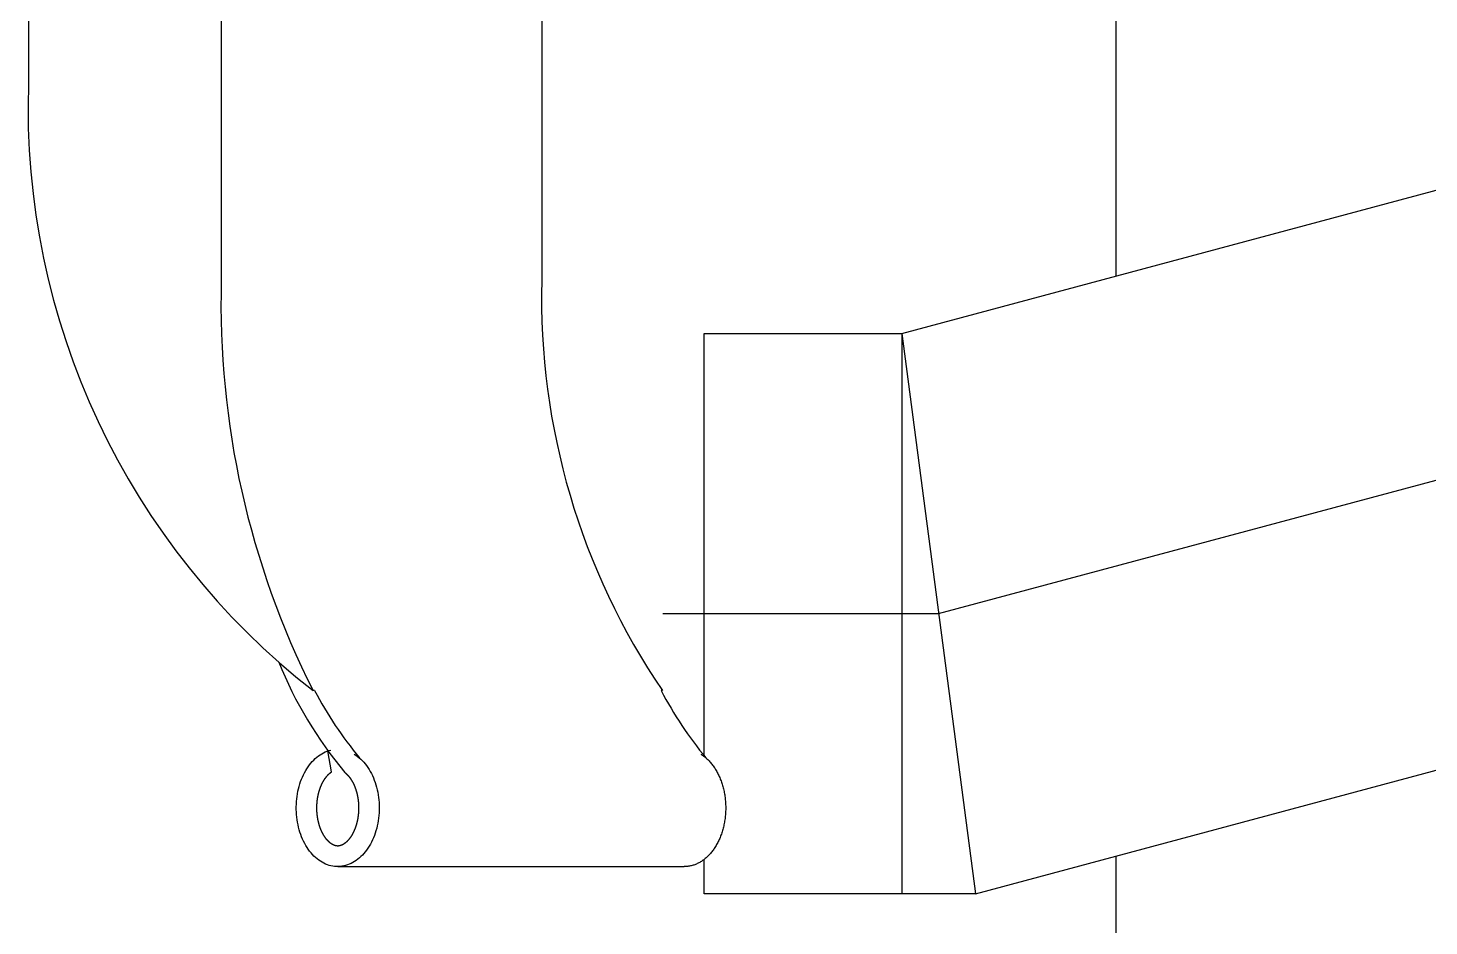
# Model space of a CAD drawing. Extents: x -248 to 886, y -950 to 197.
# Drawn here: x 128 to 196.1, y -420.6 to -377 of the extents above; entities that cross this region are included whole.
import ezdxf

# ---------------------------------------------------------------- set-up
doc = ezdxf.new("R2010")
doc.units = 0
doc.linetypes.add('CENTER', pattern=[50.8, 31.75, -6.35, 6.35, -6.35])
doc.layers.get('0').update_dxf_attribs({"linetype": 'CONTINUOUS'})
doc.layers.add('CENTER', color=1, linetype='CONTINUOUS')

msp = doc.modelspace()

# ---------------------------------------------------------------- linework, layer by layer
at = {"color": 7, "linetype": 'CONTINUOUS'}
for p, q in [((180.9, -389.003), (180.9, -347.083)), ((137.426, -365.683), (137.426, -389.226)), ((152.993, -365.683), (152.993, -389.226)), ((128.057, -376.042), (128.057, -379.683)), ((170.475, -391.796), (222.909, -377.746)), ((160.881, -391.796), (170.475, -391.796)), ((160.881, -412.3), (160.881, -391.796)), ((170.475, -391.796), (174.056, -418.996)), ((170.475, -391.796), (170.475, -418.996)), ((174.056, -418.996), (229.949, -404.019)), ((141.96, -409.138), (141.889, -409.138)), ((158.86, -409.138), (158.789, -409.138)), ((142.783, -413.084), (142.608, -412.063)), ((143.083, -417.683), (159.912, -417.683)), ((160.881, -418.996), (160.881, -417.332)), ((180.9, -688.082), (180.9, -417.162)), ((174.056, -418.996), (160.881, -418.996))]:
    msp.add_line(p, q, dxfattribs=at)
for points in [[(143.885, -412.218, 0), (143.967, -412.271, 0), (144.047, -412.33, 0), (144.125, -412.393, 0), (144.2, -412.461, 0), (144.274, -412.534, 0), (144.345, -412.611, 0), (144.414, -412.693, 0), (144.48, -412.779, 0), (144.543, -412.869, 0), (144.604, -412.963, 0), (144.661, -413.06, 0), (144.715, -413.162, 0), (144.767, -413.266, 0), (144.814, -413.374, 0), (144.858, -413.484, 0), (144.899, -413.597, 0), (144.936, -413.713, 0), (144.97, -413.831, 0), (144.999, -413.951, 0), (145.025, -414.072, 0), (145.047, -414.195, 0), (145.065, -414.32, 0), (145.08, -414.445, 0), (145.09, -414.571, 0), (145.096, -414.698, 0), (145.098, -414.825, 0), (145.097, -414.952, 0), (145.091, -415.079, 0), (145.081, -415.205, 0), (145.067, -415.33, 0), (145.05, -415.455, 0), (145.028, -415.578, 0), (145.003, -415.7, 0), (144.974, -415.82, 0), (144.941, -415.938, 0), (144.904, -416.054, 0), (144.864, -416.168, 0), (144.82, -416.278, 0), (144.773, -416.386, 0), (144.722, -416.491, 0), (144.668, -416.593, 0), (144.611, -416.691, 0), (144.551, -416.785, 0), (144.488, -416.876, 0), (144.422, -416.962, 0), (144.354, -417.045, 0), (144.283, -417.122, 0), (144.21, -417.196, 0), (144.134, -417.264, 0), (144.056, -417.328, 0), (143.977, -417.387, 0), (143.896, -417.441, 0), (143.813, -417.489, 0), (143.728, -417.533, 0), (143.642, -417.571, 0), (143.556, -417.603, 0), (143.468, -417.63, 0), (143.379, -417.652, 0), (143.29, -417.668, 0), (143.201, -417.678, 0), (143.111, -417.682, 0), (143.021, -417.681, 0), (142.932, -417.675, 0), (142.842, -417.662, 0), (142.753, -417.644, 0), (142.665, -417.621, 0), (142.578, -417.592, 0), (142.491, -417.557, 0), (142.406, -417.517, 0), (142.322, -417.472, 0), (142.24, -417.421, 0), (142.159, -417.366, 0), (142.08, -417.305, 0), (142.003, -417.239, 0), (141.929, -417.169, 0), (141.856, -417.094, 0), (141.786, -417.014, 0), (141.719, -416.93, 0), (141.654, -416.842, 0), (141.592, -416.75, 0), (141.533, -416.655, 0), (141.477, -416.555, 0), (141.425, -416.452, 0), (141.375, -416.346, 0), (141.329, -416.237, 0), (141.287, -416.125, 0), (141.248, -416.011, 0), (141.213, -415.894, 0), (141.181, -415.775, 0), (141.153, -415.654, 0), (141.129, -415.532, 0), (141.109, -415.408, 0), (141.093, -415.283, 0), (141.081, -415.158, 0), (141.073, -415.031, 0), (141.068, -414.904, 0), (141.068, -414.777, 0), (141.072, -414.65, 0), (141.08, -414.524, 0), (141.091, -414.398, 0), (141.107, -414.273, 0), (141.127, -414.149, 0), (141.15, -414.026, 0), (141.177, -413.905, 0), (141.209, -413.786, 0), (141.243, -413.669, 0), (141.282, -413.555, 0), (141.324, -413.442, 0), (141.369, -413.333, 0), (141.418, -413.226, 0), (141.471, -413.123, 0), (141.526, -413.023, 0), (141.585, -412.927, 0), (141.646, -412.834, 0), (141.71, -412.746, 0), (141.778, -412.662, 0), (141.847, -412.581, 0), (141.919, -412.506, 0), (141.994, -412.435, 0), (142.07, -412.369, 0), (142.149, -412.307, 0), (142.23, -412.251, 0), (142.312, -412.2, 0), (142.395, -412.154, 0), (142.48, -412.113, 0), (142.567, -412.078, 0), (142.654, -412.048, 0), (142.742, -412.024, 0)], [(160.715, -412.218, 0), (160.754, -412.243, 0), (160.793, -412.269, 0), (160.831, -412.296, 0), (160.869, -412.325, 0), (160.907, -412.354, 0), (160.944, -412.385, 0), (160.981, -412.416, 0), (161.017, -412.449, 0), (161.053, -412.483, 0), (161.088, -412.518, 0), (161.123, -412.554, 0), (161.157, -412.591, 0), (161.19, -412.629, 0), (161.223, -412.668, 0), (161.256, -412.708, 0), (161.287, -412.749, 0), (161.318, -412.791, 0), (161.349, -412.834, 0), (161.379, -412.878, 0), (161.408, -412.923, 0), (161.436, -412.968, 0), (161.464, -413.015, 0), (161.491, -413.062, 0), (161.518, -413.11, 0), (161.543, -413.159, 0), (161.568, -413.209, 0), (161.592, -413.259, 0), (161.616, -413.31, 0), (161.638, -413.362, 0), (161.66, -413.414, 0), (161.681, -413.467, 0), (161.701, -413.521, 0), (161.721, -413.575, 0), (161.739, -413.63, 0), (161.757, -413.686, 0), (161.774, -413.742, 0), (161.79, -413.798, 0), (161.805, -413.855, 0), (161.819, -413.912, 0), (161.833, -413.97, 0), (161.845, -414.028, 0), (161.857, -414.087, 0), (161.868, -414.146, 0), (161.878, -414.205, 0), (161.887, -414.264, 0), (161.895, -414.324, 0), (161.902, -414.384, 0), (161.909, -414.444, 0), (161.914, -414.505, 0), (161.919, -414.565, 0), (161.922, -414.626, 0), (161.925, -414.686, 0), (161.927, -414.747, 0), (161.927, -414.808, 0), (161.927, -414.869, 0), (161.926, -414.93, 0), (161.924, -414.99, 0), (161.922, -415.051, 0), (161.918, -415.112, 0), (161.913, -415.172, 0), (161.908, -415.232, 0), (161.901, -415.293, 0), (161.894, -415.352, 0), (161.885, -415.412, 0), (161.876, -415.472, 0), (161.866, -415.531, 0), (161.855, -415.59, 0), (161.843, -415.648, 0), (161.83, -415.706, 0), (161.817, -415.764, 0), (161.802, -415.821, 0), (161.787, -415.878, 0), (161.771, -415.934, 0), (161.754, -415.99, 0), (161.736, -416.045, 0), (161.717, -416.1, 0), (161.698, -416.154, 0), (161.677, -416.208, 0), (161.656, -416.261, 0), (161.634, -416.313, 0), (161.611, -416.365, 0), (161.588, -416.416, 0), (161.564, -416.466, 0), (161.539, -416.516, 0), (161.513, -416.564, 0), (161.486, -416.612, 0), (161.459, -416.659, 0), (161.431, -416.706, 0), (161.403, -416.751, 0), (161.373, -416.796, 0), (161.343, -416.839, 0), (161.313, -416.882, 0), (161.282, -416.924, 0), (161.25, -416.965, 0), (161.217, -417.004, 0), (161.184, -417.043, 0), (161.15, -417.081, 0), (161.116, -417.118, 0), (161.081, -417.154, 0), (161.046, -417.189, 0), (161.01, -417.222, 0), (160.974, -417.255, 0), (160.937, -417.286, 0), (160.9, -417.317, 0), (160.862, -417.346, 0), (160.824, -417.374, 0), (160.786, -417.401, 0), (160.747, -417.427, 0), (160.707, -417.452, 0), (160.668, -417.475, 0), (160.628, -417.497, 0), (160.587, -417.518, 0), (160.546, -417.538, 0), (160.505, -417.556, 0), (160.464, -417.574, 0), (160.423, -417.59, 0), (160.381, -417.605, 0), (160.339, -417.618, 0), (160.297, -417.63, 0), (160.255, -417.641, 0), (160.212, -417.651, 0), (160.17, -417.659, 0), (160.127, -417.666, 0), (160.084, -417.672, 0), (160.041, -417.677, 0), (159.998, -417.68, 0), (159.955, -417.682, 0), (159.912, -417.683, 0)]]:
    msp.add_polyline3d(points, dxfattribs=at)
at = {"color": 7}
msp.add_polyline3d([(143.429, -413.116, 0), (143.433, -413.119, 0), (143.437, -413.123, 0), (143.441, -413.126, 0), (143.446, -413.129, 0), (143.45, -413.132, 0), (143.454, -413.136, 0), (143.458, -413.139, 0), (143.462, -413.142, 0), (143.466, -413.146, 0), (143.47, -413.149, 0), (143.475, -413.153, 0), (143.479, -413.157, 0), (143.483, -413.16, 0), (143.487, -413.164, 0), (143.492, -413.168, 0), (143.496, -413.171, 0), (143.5, -413.175, 0), (143.504, -413.179, 0), (143.509, -413.183, 0), (143.513, -413.187, 0), (143.517, -413.191, 0), (143.521, -413.195, 0), (143.526, -413.199, 0), (143.53, -413.203, 0), (143.534, -413.208, 0), (143.538, -413.212, 0), (143.543, -413.216, 0), (143.547, -413.221, 0), (143.551, -413.225, 0), (143.556, -413.229, 0), (143.56, -413.234, 0), (143.564, -413.239, 0), (143.568, -413.243, 0), (143.573, -413.248, 0), (143.577, -413.252, 0), (143.581, -413.257, 0), (143.586, -413.262, 0), (143.59, -413.267, 0), (143.594, -413.272, 0), (143.599, -413.277, 0), (143.603, -413.282, 0), (143.607, -413.287, 0), (143.612, -413.292, 0), (143.616, -413.297, 0), (143.62, -413.302, 0), (143.624, -413.307, 0), (143.629, -413.312, 0), (143.633, -413.318, 0), (143.637, -413.323, 0), (143.642, -413.328, 0), (143.646, -413.334, 0), (143.65, -413.339, 0), (143.654, -413.345, 0), (143.659, -413.35, 0), (143.663, -413.356, 0), (143.667, -413.362, 0), (143.672, -413.367, 0), (143.676, -413.373, 0), (143.68, -413.379, 0), (143.684, -413.385, 0), (143.688, -413.391, 0), (143.693, -413.397, 0), (143.697, -413.402, 0), (143.701, -413.409, 0), (143.705, -413.415, 0), (143.709, -413.421, 0), (143.714, -413.427, 0), (143.718, -413.433, 0), (143.722, -413.439, 0), (143.726, -413.446, 0), (143.73, -413.452, 0), (143.734, -413.458, 0), (143.739, -413.465, 0), (143.743, -413.471, 0), (143.747, -413.478, 0), (143.751, -413.485, 0), (143.755, -413.491, 0), (143.759, -413.498, 0), (143.763, -413.505, 0), (143.767, -413.511, 0), (143.771, -413.518, 0), (143.775, -413.525, 0), (143.779, -413.532, 0), (143.783, -413.539, 0), (143.787, -413.546, 0), (143.791, -413.553, 0), (143.795, -413.56, 0), (143.799, -413.567, 0), (143.803, -413.574, 0), (143.806, -413.581, 0), (143.81, -413.589, 0), (143.814, -413.596, 0), (143.818, -413.603, 0), (143.822, -413.611, 0), (143.826, -413.618, 0), (143.829, -413.625, 0), (143.833, -413.633, 0), (143.837, -413.64, 0), (143.841, -413.648, 0), (143.844, -413.656, 0), (143.848, -413.663, 0), (143.852, -413.671, 0), (143.855, -413.679, 0), (143.859, -413.686, 0), (143.863, -413.694, 0), (143.866, -413.702, 0), (143.87, -413.71, 0), (143.873, -413.718, 0), (143.877, -413.726, 0), (143.88, -413.734, 0), (143.884, -413.742, 0), (143.887, -413.75, 0), (143.891, -413.758, 0), (143.894, -413.766, 0), (143.898, -413.774, 0), (143.901, -413.782, 0), (143.904, -413.791, 0), (143.908, -413.799, 0), (143.911, -413.807, 0), (143.914, -413.816, 0), (143.918, -413.824, 0), (143.921, -413.832, 0), (143.924, -413.841, 0), (143.927, -413.849, 0), (143.93, -413.858, 0), (143.934, -413.866, 0), (143.937, -413.875, 0), (143.94, -413.884, 0), (143.943, -413.892, 0), (143.946, -413.901, 0), (143.949, -413.91, 0), (143.952, -413.918, 0), (143.955, -413.927, 0), (143.958, -413.936, 0), (143.961, -413.945, 0), (143.964, -413.954, 0), (143.967, -413.962, 0), (143.969, -413.971, 0), (143.972, -413.98, 0), (143.975, -413.989, 0), (143.978, -413.998, 0), (143.981, -414.007, 0), (143.983, -414.016, 0), (143.986, -414.026, 0), (143.989, -414.035, 0), (143.991, -414.044, 0), (143.994, -414.053, 0), (143.996, -414.062, 0), (143.999, -414.071, 0), (144.001, -414.081, 0), (144.004, -414.09, 0), (144.006, -414.099, 0), (144.009, -414.109, 0), (144.011, -414.118, 0), (144.013, -414.127, 0), (144.016, -414.137, 0), (144.018, -414.146, 0), (144.02, -414.156, 0), (144.023, -414.165, 0), (144.025, -414.175, 0), (144.027, -414.184, 0), (144.029, -414.194, 0), (144.031, -414.203, 0), (144.033, -414.213, 0), (144.035, -414.222, 0), (144.037, -414.232, 0), (144.039, -414.242, 0), (144.041, -414.251, 0), (144.043, -414.261, 0), (144.045, -414.271, 0), (144.047, -414.281, 0), (144.049, -414.29, 0), (144.05, -414.3, 0), (144.052, -414.31, 0), (144.054, -414.32, 0), (144.056, -414.329, 0), (144.057, -414.339, 0), (144.059, -414.349, 0), (144.061, -414.359, 0), (144.062, -414.369, 0), (144.064, -414.379, 0), (144.065, -414.389, 0), (144.067, -414.399, 0), (144.068, -414.409, 0), (144.07, -414.419, 0), (144.071, -414.429, 0), (144.072, -414.439, 0), (144.074, -414.449, 0), (144.075, -414.459, 0), (144.076, -414.469, 0), (144.077, -414.479, 0), (144.079, -414.489, 0), (144.08, -414.499, 0), (144.081, -414.509, 0), (144.082, -414.519, 0), (144.083, -414.529, 0), (144.084, -414.539, 0), (144.085, -414.549, 0), (144.086, -414.559, 0), (144.087, -414.57, 0), (144.088, -414.58, 0), (144.088, -414.59, 0), (144.089, -414.6, 0), (144.09, -414.61, 0), (144.091, -414.62, 0), (144.092, -414.631, 0), (144.092, -414.641, 0), (144.093, -414.651, 0), (144.093, -414.661, 0), (144.094, -414.671, 0), (144.095, -414.682, 0), (144.095, -414.692, 0), (144.095, -414.702, 0), (144.096, -414.712, 0), (144.096, -414.723, 0), (144.097, -414.733, 0), (144.097, -414.743, 0), (144.097, -414.753, 0), (144.098, -414.763, 0), (144.098, -414.774, 0), (144.098, -414.784, 0), (144.098, -414.794, 0), (144.098, -414.805, 0), (144.098, -414.815, 0), (144.098, -414.825, 0), (144.098, -414.835, 0), (144.098, -414.846, 0), (144.098, -414.856, 0), (144.098, -414.866, 0), (144.098, -414.876, 0), (144.098, -414.887, 0), (144.097, -414.897, 0), (144.097, -414.907, 0), (144.097, -414.917, 0), (144.097, -414.928, 0), (144.096, -414.938, 0), (144.096, -414.948, 0), (144.095, -414.958, 0), (144.095, -414.969, 0), (144.095, -414.979, 0), (144.094, -414.989, 0), (144.093, -414.999, 0), (144.093, -415.009, 0), (144.092, -415.02, 0), (144.092, -415.03, 0), (144.091, -415.04, 0), (144.09, -415.05, 0), (144.089, -415.06, 0), (144.089, -415.071, 0), (144.088, -415.081, 0), (144.087, -415.091, 0), (144.086, -415.101, 0), (144.085, -415.111, 0), (144.084, -415.121, 0), (144.083, -415.131, 0), (144.082, -415.141, 0), (144.081, -415.152, 0), (144.08, -415.162, 0), (144.079, -415.172, 0), (144.078, -415.182, 0), (144.076, -415.192, 0), (144.075, -415.202, 0), (144.074, -415.212, 0), (144.073, -415.222, 0), (144.071, -415.232, 0), (144.07, -415.242, 0), (144.069, -415.252, 0), (144.067, -415.262, 0), (144.066, -415.272, 0), (144.064, -415.282, 0), (144.063, -415.292, 0), (144.061, -415.301, 0), (144.06, -415.311, 0), (144.058, -415.321, 0), (144.056, -415.331, 0), (144.055, -415.341, 0), (144.053, -415.351, 0), (144.051, -415.36, 0), (144.049, -415.37, 0), (144.048, -415.38, 0), (144.046, -415.39, 0), (144.044, -415.399, 0), (144.042, -415.409, 0), (144.04, -415.419, 0), (144.038, -415.429, 0), (144.036, -415.438, 0), (144.034, -415.448, 0), (144.032, -415.457, 0), (144.03, -415.467, 0), (144.028, -415.477, 0), (144.026, -415.486, 0), (144.023, -415.496, 0), (144.021, -415.505, 0), (144.019, -415.515, 0), (144.017, -415.524, 0), (144.014, -415.533, 0), (144.012, -415.543, 0), (144.01, -415.552, 0), (144.007, -415.562, 0), (144.005, -415.571, 0), (144.003, -415.58, 0), (144, -415.589, 0), (143.998, -415.599, 0), (143.995, -415.608, 0), (143.992, -415.617, 0), (143.99, -415.626, 0), (143.987, -415.635, 0), (143.985, -415.645, 0), (143.982, -415.654, 0), (143.979, -415.663, 0), (143.976, -415.672, 0), (143.974, -415.681, 0), (143.971, -415.69, 0), (143.968, -415.699, 0), (143.965, -415.707, 0), (143.962, -415.716, 0), (143.959, -415.725, 0), (143.956, -415.734, 0), (143.953, -415.743, 0), (143.95, -415.752, 0), (143.947, -415.76, 0), (143.944, -415.769, 0), (143.941, -415.778, 0), (143.938, -415.786, 0), (143.935, -415.795, 0), (143.932, -415.803, 0), (143.929, -415.812, 0), (143.926, -415.82, 0), (143.922, -415.829, 0), (143.919, -415.837, 0), (143.916, -415.846, 0), (143.913, -415.854, 0), (143.909, -415.862, 0), (143.906, -415.87, 0), (143.903, -415.879, 0), (143.899, -415.887, 0), (143.896, -415.895, 0), (143.892, -415.903, 0), (143.889, -415.911, 0), (143.885, -415.919, 0), (143.882, -415.927, 0), (143.878, -415.935, 0), (143.875, -415.943, 0), (143.871, -415.951, 0), (143.868, -415.959, 0), (143.864, -415.967, 0), (143.861, -415.975, 0), (143.857, -415.983, 0), (143.853, -415.99, 0), (143.85, -415.998, 0), (143.846, -416.006, 0), (143.842, -416.013, 0), (143.838, -416.021, 0), (143.835, -416.028, 0), (143.831, -416.036, 0), (143.827, -416.043, 0), (143.823, -416.051, 0), (143.82, -416.058, 0), (143.816, -416.065, 0), (143.812, -416.073, 0), (143.808, -416.08, 0), (143.804, -416.087, 0), (143.8, -416.094, 0), (143.796, -416.101, 0), (143.792, -416.108, 0), (143.789, -416.116, 0), (143.785, -416.123, 0), (143.781, -416.13, 0), (143.777, -416.136, 0), (143.773, -416.143, 0), (143.769, -416.15, 0), (143.765, -416.157, 0), (143.761, -416.164, 0), (143.757, -416.17, 0), (143.752, -416.177, 0), (143.748, -416.184, 0), (143.744, -416.19, 0), (143.74, -416.197, 0), (143.736, -416.203, 0), (143.732, -416.21, 0), (143.728, -416.216, 0), (143.724, -416.223, 0), (143.72, -416.229, 0), (143.716, -416.235, 0), (143.711, -416.241, 0), (143.707, -416.248, 0), (143.703, -416.254, 0), (143.699, -416.26, 0), (143.695, -416.266, 0), (143.69, -416.272, 0), (143.686, -416.278, 0), (143.682, -416.284, 0), (143.678, -416.289, 0), (143.674, -416.295, 0), (143.669, -416.301, 0), (143.665, -416.307, 0), (143.661, -416.312, 0), (143.657, -416.318, 0), (143.652, -416.324, 0), (143.648, -416.329, 0), (143.644, -416.335, 0), (143.639, -416.34, 0), (143.635, -416.345, 0), (143.631, -416.351, 0), (143.627, -416.356, 0), (143.622, -416.361, 0), (143.618, -416.366, 0), (143.614, -416.372, 0), (143.609, -416.377, 0), (143.605, -416.382, 0), (143.601, -416.387, 0), (143.596, -416.392, 0), (143.592, -416.397, 0), (143.588, -416.401, 0), (143.584, -416.406, 0), (143.579, -416.411, 0), (143.575, -416.416, 0), (143.571, -416.42, 0), (143.566, -416.425, 0), (143.562, -416.429, 0), (143.558, -416.434, 0), (143.553, -416.438, 0), (143.549, -416.443, 0), (143.545, -416.447, 0), (143.541, -416.451, 0), (143.536, -416.456, 0), (143.532, -416.46, 0), (143.528, -416.464, 0), (143.524, -416.468, 0), (143.519, -416.472, 0), (143.515, -416.476, 0), (143.511, -416.48, 0), (143.507, -416.484, 0), (143.502, -416.488, 0), (143.498, -416.492, 0), (143.494, -416.496, 0), (143.49, -416.499, 0), (143.485, -416.503, 0), (143.481, -416.507, 0), (143.477, -416.51, 0), (143.473, -416.514, 0), (143.469, -416.518, 0), (143.464, -416.521, 0), (143.46, -416.524, 0), (143.456, -416.528, 0), (143.452, -416.531, 0), (143.448, -416.534, 0), (143.444, -416.538, 0), (143.44, -416.541, 0), (143.435, -416.544, 0), (143.431, -416.547, 0), (143.427, -416.55, 0), (143.423, -416.553, 0), (143.419, -416.556, 0), (143.415, -416.559, 0), (143.411, -416.562, 0), (143.407, -416.565, 0), (143.403, -416.568, 0), (143.399, -416.571, 0), (143.395, -416.574, 0), (143.391, -416.576, 0), (143.387, -416.579, 0), (143.383, -416.582, 0), (143.379, -416.584, 0), (143.375, -416.587, 0), (143.371, -416.589, 0), (143.367, -416.592, 0), (143.363, -416.594, 0), (143.36, -416.596, 0), (143.356, -416.599, 0), (143.352, -416.601, 0), (143.348, -416.603, 0), (143.344, -416.606, 0), (143.34, -416.608, 0), (143.337, -416.61, 0), (143.333, -416.612, 0), (143.329, -416.614, 0), (143.325, -416.616, 0), (143.322, -416.618, 0), (143.318, -416.62, 0), (143.314, -416.622, 0), (143.311, -416.624, 0), (143.307, -416.626, 0), (143.303, -416.627, 0), (143.3, -416.629, 0), (143.296, -416.631, 0), (143.292, -416.633, 0), (143.289, -416.634, 0), (143.285, -416.636, 0), (143.282, -416.638, 0), (143.278, -416.639, 0), (143.275, -416.641, 0), (143.271, -416.642, 0), (143.268, -416.644, 0), (143.264, -416.645, 0), (143.261, -416.646, 0), (143.258, -416.648, 0), (143.254, -416.649, 0), (143.251, -416.65, 0), (143.248, -416.652, 0), (143.244, -416.653, 0), (143.241, -416.654, 0), (143.238, -416.655, 0), (143.234, -416.657, 0), (143.231, -416.658, 0), (143.228, -416.659, 0), (143.224, -416.66, 0), (143.221, -416.661, 0), (143.218, -416.662, 0), (143.215, -416.663, 0), (143.212, -416.664, 0), (143.208, -416.665, 0), (143.205, -416.666, 0), (143.202, -416.667, 0), (143.199, -416.668, 0), (143.196, -416.668, 0), (143.193, -416.669, 0), (143.189, -416.67, 0), (143.186, -416.671, 0), (143.183, -416.671, 0), (143.18, -416.672, 0), (143.177, -416.673, 0), (143.174, -416.673, 0), (143.171, -416.674, 0), (143.168, -416.675, 0), (143.165, -416.675, 0), (143.162, -416.676, 0), (143.159, -416.676, 0), (143.156, -416.677, 0), (143.153, -416.677, 0), (143.15, -416.678, 0), (143.147, -416.678, 0), (143.144, -416.679, 0), (143.141, -416.679, 0), (143.138, -416.679, 0), (143.135, -416.68, 0), (143.132, -416.68, 0), (143.129, -416.68, 0), (143.126, -416.681, 0), (143.123, -416.681, 0), (143.12, -416.681, 0), (143.117, -416.681, 0), (143.114, -416.682, 0), (143.111, -416.682, 0), (143.108, -416.682, 0), (143.106, -416.682, 0), (143.103, -416.682, 0), (143.1, -416.682, 0), (143.097, -416.683, 0), (143.094, -416.683, 0), (143.091, -416.683, 0), (143.088, -416.683, 0), (143.085, -416.683, 0), (143.082, -416.683, 0), (143.08, -416.683, 0), (143.077, -416.683, 0), (143.074, -416.683, 0), (143.071, -416.683, 0), (143.068, -416.682, 0), (143.065, -416.682, 0), (143.062, -416.682, 0), (143.059, -416.682, 0), (143.056, -416.682, 0), (143.053, -416.682, 0), (143.051, -416.682, 0), (143.048, -416.681, 0), (143.045, -416.681, 0), (143.042, -416.681, 0), (143.039, -416.681, 0), (143.036, -416.68, 0), (143.033, -416.68, 0), (143.03, -416.68, 0), (143.027, -416.679, 0), (143.024, -416.679, 0), (143.021, -416.678, 0), (143.018, -416.678, 0), (143.015, -416.678, 0), (143.012, -416.677, 0), (143.009, -416.677, 0), (143.006, -416.676, 0), (143.003, -416.675, 0), (143, -416.675, 0), (142.997, -416.674, 0), (142.994, -416.674, 0), (142.991, -416.673, 0), (142.988, -416.672, 0), (142.985, -416.672, 0), (142.982, -416.671, 0), (142.979, -416.67, 0), (142.976, -416.669, 0), (142.972, -416.669, 0), (142.969, -416.668, 0), (142.966, -416.667, 0), (142.963, -416.666, 0), (142.96, -416.665, 0), (142.957, -416.664, 0), (142.953, -416.663, 0), (142.95, -416.662, 0), (142.947, -416.661, 0), (142.944, -416.66, 0), (142.94, -416.659, 0), (142.937, -416.658, 0), (142.934, -416.657, 0), (142.931, -416.656, 0), (142.927, -416.655, 0), (142.924, -416.654, 0), (142.921, -416.652, 0), (142.917, -416.651, 0), (142.914, -416.65, 0), (142.911, -416.648, 0), (142.907, -416.647, 0), (142.904, -416.646, 0), (142.9, -416.644, 0), (142.897, -416.643, 0), (142.893, -416.641, 0), (142.89, -416.64, 0), (142.886, -416.638, 0), (142.883, -416.637, 0), (142.879, -416.635, 0), (142.876, -416.634, 0), (142.872, -416.632, 0), (142.868, -416.63, 0), (142.865, -416.628, 0), (142.861, -416.627, 0), (142.857, -416.625, 0), (142.854, -416.623, 0), (142.85, -416.621, 0), (142.846, -416.619, 0), (142.843, -416.617, 0), (142.839, -416.615, 0), (142.835, -416.613, 0), (142.831, -416.611, 0), (142.828, -416.609, 0), (142.824, -416.607, 0), (142.82, -416.605, 0), (142.816, -416.602, 0), (142.812, -416.6, 0), (142.809, -416.598, 0), (142.805, -416.595, 0), (142.801, -416.593, 0), (142.797, -416.591, 0), (142.793, -416.588, 0), (142.789, -416.586, 0), (142.785, -416.583, 0), (142.781, -416.58, 0), (142.777, -416.578, 0), (142.773, -416.575, 0), (142.769, -416.572, 0), (142.765, -416.57, 0), (142.761, -416.567, 0), (142.757, -416.564, 0), (142.753, -416.561, 0), (142.749, -416.558, 0), (142.745, -416.555, 0), (142.741, -416.552, 0), (142.737, -416.549, 0), (142.733, -416.546, 0), (142.729, -416.543, 0), (142.725, -416.54, 0), (142.721, -416.537, 0), (142.717, -416.533, 0), (142.712, -416.53, 0), (142.708, -416.527, 0), (142.704, -416.523, 0), (142.7, -416.52, 0), (142.696, -416.516, 0), (142.692, -416.513, 0), (142.687, -416.509, 0), (142.683, -416.505, 0), (142.679, -416.502, 0), (142.675, -416.498, 0), (142.671, -416.494, 0), (142.666, -416.49, 0), (142.662, -416.487, 0), (142.658, -416.483, 0), (142.654, -416.479, 0), (142.649, -416.475, 0), (142.645, -416.471, 0), (142.641, -416.467, 0), (142.637, -416.462, 0), (142.632, -416.458, 0), (142.628, -416.454, 0), (142.624, -416.45, 0), (142.619, -416.445, 0), (142.615, -416.441, 0), (142.611, -416.436, 0), (142.606, -416.432, 0), (142.602, -416.427, 0), (142.598, -416.423, 0), (142.594, -416.418, 0), (142.589, -416.413, 0), (142.585, -416.409, 0), (142.581, -416.404, 0), (142.576, -416.399, 0), (142.572, -416.394, 0), (142.568, -416.389, 0), (142.563, -416.384, 0), (142.559, -416.379, 0), (142.555, -416.374, 0), (142.55, -416.369, 0), (142.546, -416.364, 0), (142.542, -416.359, 0), (142.538, -416.354, 0), (142.533, -416.348, 0), (142.529, -416.343, 0), (142.525, -416.338, 0), (142.52, -416.332, 0), (142.516, -416.327, 0), (142.512, -416.321, 0), (142.508, -416.316, 0), (142.503, -416.31, 0), (142.499, -416.304, 0), (142.495, -416.299, 0), (142.491, -416.293, 0), (142.486, -416.287, 0), (142.482, -416.281, 0), (142.478, -416.275, 0), (142.474, -416.269, 0), (142.469, -416.263, 0), (142.465, -416.257, 0), (142.461, -416.251, 0), (142.457, -416.245, 0), (142.453, -416.239, 0), (142.449, -416.233, 0), (142.444, -416.226, 0), (142.44, -416.22, 0), (142.436, -416.214, 0), (142.432, -416.207, 0), (142.428, -416.201, 0), (142.424, -416.194, 0), (142.42, -416.188, 0), (142.416, -416.181, 0), (142.411, -416.175, 0), (142.407, -416.168, 0), (142.403, -416.161, 0), (142.399, -416.154, 0), (142.395, -416.148, 0), (142.391, -416.141, 0), (142.387, -416.134, 0), (142.383, -416.127, 0), (142.379, -416.12, 0), (142.375, -416.113, 0), (142.372, -416.106, 0), (142.368, -416.099, 0), (142.364, -416.092, 0), (142.36, -416.084, 0), (142.356, -416.077, 0), (142.352, -416.07, 0), (142.348, -416.063, 0), (142.345, -416.055, 0), (142.341, -416.048, 0), (142.337, -416.04, 0), (142.333, -416.033, 0), (142.329, -416.025, 0), (142.326, -416.018, 0), (142.322, -416.01, 0), (142.318, -416.002, 0), (142.315, -415.995, 0), (142.311, -415.987, 0), (142.307, -415.979, 0), (142.304, -415.971, 0), (142.3, -415.964, 0), (142.297, -415.956, 0), (142.293, -415.948, 0), (142.29, -415.94, 0), (142.286, -415.932, 0), (142.283, -415.924, 0), (142.279, -415.916, 0), (142.276, -415.908, 0), (142.272, -415.9, 0), (142.269, -415.891, 0), (142.266, -415.883, 0), (142.262, -415.875, 0), (142.259, -415.867, 0), (142.256, -415.858, 0), (142.252, -415.85, 0), (142.249, -415.842, 0), (142.246, -415.833, 0), (142.243, -415.825, 0), (142.239, -415.816, 0), (142.236, -415.808, 0), (142.233, -415.799, 0), (142.23, -415.791, 0), (142.227, -415.782, 0), (142.224, -415.773, 0), (142.221, -415.765, 0), (142.218, -415.756, 0), (142.215, -415.747, 0), (142.212, -415.739, 0), (142.209, -415.73, 0), (142.206, -415.721, 0), (142.203, -415.712, 0), (142.2, -415.703, 0), (142.197, -415.694, 0), (142.194, -415.685, 0), (142.192, -415.676, 0), (142.189, -415.667, 0), (142.186, -415.658, 0), (142.183, -415.649, 0), (142.181, -415.64, 0), (142.178, -415.631, 0), (142.175, -415.622, 0), (142.173, -415.613, 0), (142.17, -415.604, 0), (142.168, -415.594, 0), (142.165, -415.585, 0), (142.163, -415.576, 0), (142.16, -415.567, 0), (142.158, -415.557, 0), (142.155, -415.548, 0), (142.153, -415.538, 0), (142.151, -415.529, 0), (142.148, -415.52, 0), (142.146, -415.51, 0), (142.144, -415.501, 0), (142.142, -415.491, 0), (142.139, -415.482, 0), (142.137, -415.472, 0), (142.135, -415.463, 0), (142.133, -415.453, 0), (142.131, -415.443, 0), (142.129, -415.434, 0), (142.127, -415.424, 0), (142.125, -415.415, 0), (142.123, -415.405, 0), (142.121, -415.395, 0), (142.119, -415.385, 0), (142.117, -415.376, 0), (142.116, -415.366, 0), (142.114, -415.356, 0), (142.112, -415.346, 0), (142.11, -415.337, 0), (142.109, -415.327, 0), (142.107, -415.317, 0), (142.105, -415.307, 0), (142.104, -415.297, 0), (142.102, -415.287, 0), (142.101, -415.277, 0), (142.099, -415.267, 0), (142.098, -415.257, 0), (142.097, -415.247, 0), (142.095, -415.237, 0), (142.094, -415.227, 0), (142.093, -415.217, 0), (142.091, -415.207, 0), (142.09, -415.197, 0), (142.089, -415.187, 0), (142.088, -415.177, 0), (142.087, -415.167, 0), (142.086, -415.157, 0), (142.084, -415.147, 0), (142.083, -415.137, 0), (142.082, -415.127, 0), (142.081, -415.117, 0), (142.081, -415.107, 0), (142.08, -415.096, 0), (142.079, -415.086, 0), (142.078, -415.076, 0), (142.077, -415.066, 0), (142.076, -415.056, 0), (142.076, -415.046, 0), (142.075, -415.035, 0), (142.074, -415.025, 0), (142.074, -415.015, 0), (142.073, -415.005, 0), (142.073, -414.995, 0), (142.072, -414.984, 0), (142.071, -414.974, 0), (142.071, -414.964, 0), (142.071, -414.954, 0), (142.07, -414.943, 0), (142.07, -414.933, 0), (142.07, -414.923, 0), (142.069, -414.913, 0), (142.069, -414.902, 0), (142.069, -414.892, 0), (142.069, -414.882, 0), (142.068, -414.872, 0), (142.068, -414.861, 0), (142.068, -414.851, 0), (142.068, -414.841, 0), (142.068, -414.831, 0), (142.068, -414.82, 0), (142.068, -414.81, 0), (142.068, -414.8, 0), (142.068, -414.79, 0), (142.069, -414.779, 0), (142.069, -414.769, 0), (142.069, -414.759, 0), (142.069, -414.749, 0), (142.07, -414.738, 0), (142.07, -414.728, 0), (142.07, -414.718, 0), (142.071, -414.708, 0), (142.071, -414.697, 0), (142.072, -414.687, 0), (142.072, -414.677, 0), (142.073, -414.667, 0), (142.073, -414.656, 0), (142.074, -414.646, 0), (142.074, -414.636, 0), (142.075, -414.626, 0), (142.076, -414.616, 0), (142.076, -414.606, 0), (142.077, -414.595, 0), (142.078, -414.585, 0), (142.079, -414.575, 0), (142.08, -414.565, 0), (142.081, -414.555, 0), (142.082, -414.545, 0), (142.083, -414.535, 0), (142.084, -414.524, 0), (142.085, -414.514, 0), (142.086, -414.504, 0), (142.087, -414.494, 0), (142.088, -414.484, 0), (142.089, -414.474, 0), (142.09, -414.464, 0), (142.092, -414.454, 0), (142.093, -414.444, 0), (142.094, -414.434, 0), (142.096, -414.424, 0), (142.097, -414.414, 0), (142.098, -414.404, 0), (142.1, -414.394, 0), (142.101, -414.384, 0), (142.103, -414.374, 0), (142.105, -414.364, 0), (142.106, -414.355, 0), (142.108, -414.345, 0), (142.109, -414.335, 0), (142.111, -414.325, 0), (142.113, -414.315, 0), (142.115, -414.305, 0), (142.116, -414.296, 0), (142.118, -414.286, 0), (142.12, -414.276, 0), (142.122, -414.266, 0), (142.124, -414.257, 0), (142.126, -414.247, 0), (142.128, -414.237, 0), (142.13, -414.228, 0), (142.132, -414.218, 0), (142.134, -414.209, 0), (142.136, -414.199, 0), (142.138, -414.189, 0), (142.14, -414.18, 0), (142.143, -414.17, 0), (142.145, -414.161, 0), (142.147, -414.151, 0), (142.149, -414.142, 0), (142.152, -414.133, 0), (142.154, -414.123, 0), (142.156, -414.114, 0), (142.159, -414.105, 0), (142.161, -414.095, 0), (142.164, -414.086, 0), (142.166, -414.077, 0), (142.169, -414.067, 0), (142.171, -414.058, 0), (142.174, -414.049, 0), (142.177, -414.04, 0), (142.179, -414.031, 0), (142.182, -414.022, 0), (142.185, -414.013, 0), (142.187, -414.003, 0), (142.19, -413.994, 0), (142.193, -413.985, 0), (142.196, -413.976, 0), (142.198, -413.968, 0), (142.201, -413.959, 0), (142.204, -413.95, 0), (142.207, -413.941, 0), (142.21, -413.932, 0), (142.213, -413.923, 0), (142.216, -413.915, 0), (142.219, -413.906, 0), (142.222, -413.897, 0), (142.225, -413.888, 0), (142.228, -413.88, 0), (142.231, -413.871, 0), (142.234, -413.863, 0), (142.237, -413.854, 0), (142.24, -413.846, 0), (142.244, -413.837, 0), (142.247, -413.829, 0), (142.25, -413.82, 0), (142.253, -413.812, 0), (142.257, -413.804, 0), (142.26, -413.795, 0), (142.263, -413.787, 0), (142.267, -413.779, 0), (142.27, -413.771, 0), (142.273, -413.762, 0), (142.277, -413.754, 0), (142.28, -413.746, 0), (142.284, -413.738, 0), (142.287, -413.73, 0), (142.291, -413.722, 0), (142.294, -413.714, 0), (142.298, -413.706, 0), (142.301, -413.698, 0), (142.305, -413.691, 0), (142.309, -413.683, 0), (142.312, -413.675, 0), (142.316, -413.667, 0), (142.32, -413.66, 0), (142.323, -413.652, 0), (142.327, -413.644, 0), (142.331, -413.637, 0), (142.335, -413.629, 0), (142.338, -413.622, 0), (142.342, -413.615, 0), (142.346, -413.607, 0), (142.35, -413.6, 0), (142.354, -413.593, 0), (142.357, -413.585, 0), (142.361, -413.578, 0), (142.365, -413.571, 0), (142.369, -413.564, 0), (142.373, -413.557, 0), (142.377, -413.55, 0), (142.381, -413.543, 0), (142.385, -413.536, 0), (142.389, -413.529, 0), (142.393, -413.522, 0), (142.397, -413.515, 0), (142.401, -413.508, 0), (142.405, -413.502, 0), (142.409, -413.495, 0), (142.413, -413.488, 0), (142.417, -413.482, 0), (142.421, -413.475, 0), (142.425, -413.469, 0), (142.43, -413.462, 0), (142.434, -413.456, 0), (142.438, -413.45, 0), (142.442, -413.443, 0), (142.446, -413.437, 0), (142.45, -413.431, 0), (142.454, -413.425, 0), (142.459, -413.418, 0), (142.463, -413.412, 0), (142.467, -413.406, 0), (142.471, -413.4, 0), (142.475, -413.394, 0), (142.48, -413.388, 0), (142.484, -413.383, 0), (142.488, -413.377, 0), (142.492, -413.371, 0), (142.497, -413.365, 0), (142.501, -413.36, 0), (142.505, -413.354, 0), (142.509, -413.348, 0), (142.514, -413.343, 0), (142.518, -413.337, 0), (142.522, -413.332, 0), (142.526, -413.326, 0), (142.531, -413.321, 0), (142.535, -413.316, 0), (142.539, -413.31, 0), (142.544, -413.305, 0), (142.548, -413.3, 0), (142.552, -413.295, 0), (142.557, -413.29, 0), (142.561, -413.285, 0), (142.565, -413.28, 0), (142.569, -413.275, 0), (142.574, -413.27, 0), (142.578, -413.265, 0), (142.582, -413.26, 0), (142.587, -413.255, 0), (142.591, -413.251, 0), (142.595, -413.246, 0), (142.6, -413.241, 0), (142.604, -413.237, 0), (142.608, -413.232, 0), (142.612, -413.228, 0), (142.617, -413.223, 0), (142.621, -413.219, 0), (142.625, -413.215, 0), (142.63, -413.21, 0), (142.634, -413.206, 0), (142.638, -413.202, 0), (142.642, -413.198, 0), (142.647, -413.194, 0), (142.651, -413.19, 0), (142.655, -413.185, 0), (142.66, -413.181, 0), (142.664, -413.178, 0), (142.668, -413.174, 0), (142.672, -413.17, 0), (142.676, -413.166, 0), (142.681, -413.162, 0), (142.685, -413.159, 0), (142.689, -413.155, 0), (142.693, -413.151, 0), (142.698, -413.148, 0), (142.702, -413.144, 0), (142.706, -413.141, 0), (142.71, -413.137, 0), (142.714, -413.134, 0), (142.718, -413.131, 0), (142.722, -413.127, 0), (142.727, -413.124, 0), (142.731, -413.121, 0), (142.735, -413.118, 0), (142.739, -413.115, 0), (142.743, -413.112, 0), (142.747, -413.109, 0), (142.751, -413.106, 0), (142.755, -413.103, 0), (142.759, -413.1, 0), (142.763, -413.097, 0), (142.767, -413.095, 0), (142.771, -413.092, 0), (142.775, -413.089, 0), (142.779, -413.086, 0), (142.783, -413.084, 0)], dxfattribs=at)
at = {"color": 7, "linetype": 'CONTINUOUS'}
for centre, radius, start, end in [((163.951, -380.803), 35.912, 178.21285, 232.09543), ((179.174, -390.326), 41.763, 178.49109, 206.7736), ((186.894, -390.059), 33.911, 178.59292, 214.23806), ((158.92, -400.187), 20.177, 202.01371, 219.84922), ((158.92, -400.187), 19.177, 207.82338, 219.57072), ((175.749, -400.187), 19.177, 207.82338, 219.57072)]:
    msp.add_arc(centre, radius, start, end, dxfattribs=at)
at = {"layer": 'CENTER', "color": 1, "linetype": 'CENTER'}
for p, q in [((172.266, -405.396), (235.895, -388.346)), ((158.881, -405.396), (172.266, -405.396))]:
    msp.add_line(p, q, dxfattribs=at)

doc.saveas('drawing.dxf')
